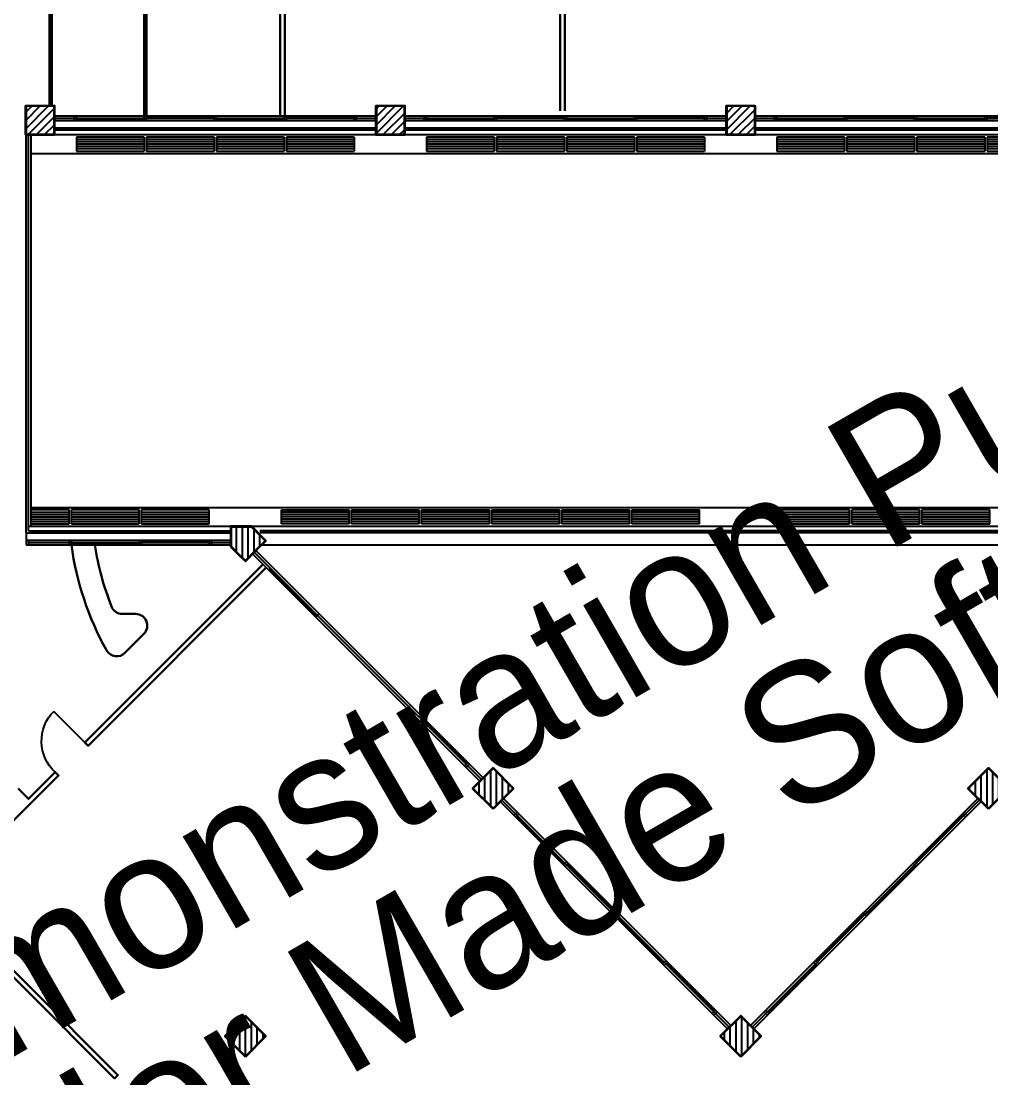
# Model space of a CAD drawing. Extents: x 21.2 to 81.9, y 10.7 to 70.
# Drawn here: x 36.12 to 56.88, y 31.74 to 54.36 of the extents above; entities that cross this region are included whole.
import ezdxf

# ---------------------------------------------------------------- set-up
doc = ezdxf.new("R2010")
doc.units = 0
doc.header["$MEASUREMENT"] = 0
doc.linetypes.add('Default', pattern=[0])
doc.linetypes.add('Solid', pattern=[0])
for name, color, linetype in [('1F', 15, 'Continuous'), ('1FIN', 15, 'Continuous'), ('2F', 7, 'Continuous'), ('2FIN', 7, 'Continuous'), ('Border', 5, 'Continuous'), ('CAI', 52, 'Continuous'), ('CAIX', 52, 'Continuous'), ('Doors', 142, 'Continuous'), ('Equipment', 92, 'Default'), ('ESTR', 92, 'Continuous'), ('FAC', 142, 'Continuous'), ('FACH', 142, 'Continuous'), ('Hatch', 15, 'Continuous'), ('Pillars', 30, 'Continuous'), ('Title Block', 7, 'Continuous')]:
    doc.layers.add(name, color=color, linetype=linetype)
doc.layers.add('Interior Walls', color=7, linetype='Continuous', lineweight=30)
doc.layers.add('Partitions', color=7, linetype='Continuous', lineweight=30)
doc.layers.add('Viewports', color=7, linetype='Solid', plot=False)

# ---------------------------------------------------------------- blocks, each defined once
blk = doc.blocks.new('P2')
at = {"layer": 'Hatch'}
h = blk.add_hatch(dxfattribs=at)
h.set_pattern_fill('ANSI31', color=256, style=0)
h.set_pattern_definition([(45, (-41.75321, -29.09718), (-0.08838835, 0.08838835), [])])
h.paths.add_polyline_path([(-0.3, 0.3), (-0.3, -0.3), (0.3, -0.3), (0.3, 0.3)])
at = {"layer": 'Pillars'}
blk.add_lwpolyline([(-0.3, -0.3), (0.3, -0.3), (0.3, 0.3), (-0.3, 0.3)], close=True, dxfattribs=at)
blk = doc.blocks.new('P5')
at = {"layer": 'Partitions'}
blk.add_lwpolyline([(-0.31, -0.31), (-0.31, 0.31), (0.31, 0.31), (0.31, -0.31)], close=True, dxfattribs=at)
at = {"layer": 'Interior Walls'}
blk.add_blockref('P2', (0, 0), dxfattribs=at)
blk = doc.blocks.new('J3')
at = {"color": 0}
for p, q in [((0, 0.4), (-6.88, 0.4)), ((0, 0.35), (-6.88, 0.35)), ((0, 0.3), (-6.88, 0.3)), ((-6.465, 0.3), (-6.465, 0.4)), ((-6.415, 0.3), (-6.415, 0.4)), ((-4.965, 0.3), (-4.965, 0.4)), ((-4.915, 0.3), (-4.915, 0.4)), ((-3.465, 0.3), (-3.465, 0.4)), ((-3.415, 0.3), (-3.415, 0.4)), ((-1.965, 0.3), (-1.965, 0.4)), ((-1.915, 0.3), (-1.915, 0.4)), ((-0.465, 0.3), (-0.465, 0.4)), ((-0.415, 0.3), (-0.415, 0.4))]:
    blk.add_line(p, q, dxfattribs=at)
at = {"color": 15}
for p, q in [((-4.965, 0.325), (-6.415, 0.325)), ((-3.465, 0.375), (-4.915, 0.375)), ((-1.965, 0.325), (-3.415, 0.325)), ((-0.465, 0.375), (-1.915, 0.375))]:
    blk.add_line(p, q, dxfattribs=at)
at = {"layer": '1F'}
for p, q in [((-6.415, -0.05), (-6.415, -0.35)), ((-4.965, -0.05), (-6.415, -0.05)), ((-4.965, -0.1), (-6.415, -0.1)), ((-4.965, -0.15), (-6.415, -0.15)), ((-4.965, -0.2), (-6.415, -0.2)), ((-4.965, -0.05), (-4.965, -0.35)), ((-3.465, -0.05), (-4.915, -0.05)), ((-4.915, -0.05), (-4.915, -0.35)), ((-3.465, -0.1), (-4.915, -0.1)), ((-3.465, -0.15), (-4.915, -0.15)), ((-3.465, -0.2), (-4.915, -0.2)), ((-3.465, -0.05), (-3.465, -0.35)), ((-1.965, -0.05), (-3.415, -0.05)), ((-3.415, -0.05), (-3.415, -0.35)), ((-1.965, -0.1), (-3.415, -0.1)), ((-1.965, -0.15), (-3.415, -0.15)), ((-1.965, -0.2), (-3.415, -0.2)), ((-1.965, -0.05), (-1.965, -0.35)), ((-0.465, -0.05), (-1.915, -0.05)), ((-1.915, -0.05), (-1.915, -0.35)), ((-0.465, -0.1), (-1.915, -0.1)), ((-0.465, -0.15), (-1.915, -0.15)), ((-0.465, -0.2), (-1.915, -0.2)), ((-0.465, -0.05), (-0.465, -0.35)), ((-4.965, -0.25), (-6.415, -0.25)), ((-4.965, -0.3), (-6.415, -0.3)), ((-6.415, -0.35), (-4.965, -0.35)), ((-3.465, -0.25), (-4.915, -0.25)), ((-3.465, -0.3), (-4.915, -0.3)), ((-4.915, -0.35), (-3.465, -0.35)), ((-1.965, -0.25), (-3.415, -0.25)), ((-1.965, -0.3), (-3.415, -0.3)), ((-3.415, -0.35), (-1.965, -0.35)), ((-0.465, -0.25), (-1.915, -0.25)), ((-0.465, -0.3), (-1.915, -0.3)), ((-1.915, -0.35), (-0.465, -0.35))]:
    blk.add_line(p, q, dxfattribs=at)
at = {"layer": '2F'}
for p, q in [((0, 0.14), (-6.88, 0.14)), ((0, 0.1), (-6.88, 0.1)), ((0, 0), (-6.88, 0))]:
    blk.add_line(p, q, dxfattribs=at)
blk = doc.blocks.new('Door 1')
blk.add_line((0, 0), (0, 0.941))
blk.add_arc((0, 0.041), 0.9, 357.3627, 90)
blk = doc.blocks.new('P4')
at = {"layer": 'Hatch'}
h = blk.add_hatch(dxfattribs=at)
h.set_pattern_fill('ANSI31', color=256, angle=45, style=0)
h.set_pattern_definition([(90, (-42.26722, -42.72792), (-0.125, 3e-17), [])])
h.paths.add_polyline_path([(0.424, 0), (0.124, 0.3), (-0.3, 0.3), (-0.3, 0), (-0.3, -0.124), (-0.124, -0.3), (0, -0.424), (0.212, -0.212)])
at = {"layer": 'Partitions'}
blk.add_lwpolyline([(-0.31, -0.128), (-0.31, 0), (-0.31, 0.31), (0.129, 0.31), (0.438, 0), (0.219, -0.219), (0, -0.438), (-0.131, -0.307)], close=True, dxfattribs=at)
at = {"layer": 'Pillars'}
blk.add_lwpolyline([(-0.3, -0.124), (-0.3, 0), (-0.3, 0.3), (0.124, 0.3), (0.424, 0), (0.212, -0.212), (0, -0.424), (-0.124, -0.3)], close=True, dxfattribs=at)

msp = doc.modelspace()

# ---------------------------------------------------------------- linework, layer by layer
at = {"layer": '1F'}
for p, q in [((36.326, 43.947), (71.701, 43.947)), ((37.145, 43.897), (36.326, 43.897)), ((37.145, 43.597), (37.145, 43.897)), ((38.645, 43.897), (37.195, 43.897)), ((37.195, 43.597), (37.195, 43.897)), ((38.645, 43.597), (38.645, 43.897)), ((40.145, 43.897), (38.695, 43.897)), ((38.695, 43.597), (38.695, 43.897)), ((40.145, 43.597), (40.145, 43.897)), ((41.695, 43.897), (43.145, 43.897)), ((41.695, 43.597), (41.695, 43.897)), ((43.145, 43.597), (43.145, 43.897)), ((43.195, 43.897), (44.645, 43.897)), ((43.195, 43.597), (43.195, 43.897)), ((44.645, 43.597), (44.645, 43.897)), ((44.695, 43.897), (46.145, 43.897)), ((44.695, 43.597), (44.695, 43.897)), ((46.145, 43.597), (46.145, 43.897)), ((46.195, 43.897), (47.645, 43.897)), ((46.195, 43.597), (46.195, 43.897)), ((47.645, 43.597), (47.645, 43.897)), ((47.695, 43.897), (49.145, 43.897)), ((47.695, 43.597), (47.695, 43.897)), ((49.145, 43.597), (49.145, 43.897)), ((49.195, 43.897), (50.645, 43.897)), ((49.195, 43.597), (49.195, 43.897)), ((50.645, 43.597), (50.645, 43.897)), ((53.858, 43.897), (52.408, 43.897)), ((52.408, 43.597), (52.408, 43.897)), ((53.858, 43.597), (53.858, 43.897)), ((55.358, 43.897), (53.908, 43.897)), ((53.908, 43.597), (53.908, 43.897)), ((55.358, 43.597), (55.358, 43.897)), ((56.858, 43.897), (55.408, 43.897)), ((55.408, 43.597), (55.408, 43.897)), ((56.858, 43.597), (56.858, 43.897)), ((36.326, 43.847), (37.145, 43.847)), ((36.326, 43.797), (37.145, 43.797)), ((36.326, 43.747), (37.145, 43.747)), ((36.326, 43.697), (37.145, 43.697)), ((37.195, 43.847), (38.645, 43.847)), ((37.195, 43.797), (38.645, 43.797)), ((37.195, 43.747), (38.645, 43.747)), ((37.195, 43.697), (38.645, 43.697)), ((38.695, 43.847), (40.145, 43.847)), ((38.695, 43.797), (40.145, 43.797)), ((38.695, 43.747), (40.145, 43.747)), ((38.695, 43.697), (40.145, 43.697)), ((43.145, 43.847), (41.695, 43.847)), ((43.145, 43.797), (41.695, 43.797)), ((43.145, 43.747), (41.695, 43.747)), ((43.145, 43.697), (41.695, 43.697)), ((44.645, 43.847), (43.195, 43.847)), ((44.645, 43.797), (43.195, 43.797)), ((44.645, 43.747), (43.195, 43.747)), ((44.645, 43.697), (43.195, 43.697)), ((46.145, 43.847), (44.695, 43.847)), ((46.145, 43.797), (44.695, 43.797)), ((46.145, 43.747), (44.695, 43.747)), ((46.145, 43.697), (44.695, 43.697)), ((47.645, 43.847), (46.195, 43.847)), ((47.645, 43.797), (46.195, 43.797)), ((47.645, 43.747), (46.195, 43.747)), ((47.645, 43.697), (46.195, 43.697)), ((49.145, 43.847), (47.695, 43.847)), ((49.145, 43.797), (47.695, 43.797)), ((49.145, 43.747), (47.695, 43.747)), ((49.145, 43.697), (47.695, 43.697)), ((50.645, 43.847), (49.195, 43.847)), ((50.645, 43.797), (49.195, 43.797)), ((50.645, 43.747), (49.195, 43.747)), ((50.645, 43.697), (49.195, 43.697)), ((52.408, 43.847), (53.858, 43.847)), ((52.408, 43.797), (53.858, 43.797)), ((52.408, 43.747), (53.858, 43.747)), ((52.408, 43.697), (53.858, 43.697)), ((53.908, 43.847), (55.358, 43.847)), ((53.908, 43.797), (55.358, 43.797)), ((53.908, 43.747), (55.358, 43.747)), ((53.908, 43.697), (55.358, 43.697)), ((55.408, 43.847), (56.858, 43.847)), ((55.408, 43.797), (56.858, 43.797)), ((55.408, 43.747), (56.858, 43.747)), ((55.408, 43.697), (56.858, 43.697)), ((36.326, 43.647), (37.145, 43.647)), ((36.326, 43.597), (37.145, 43.597)), ((37.195, 43.647), (38.645, 43.647)), ((37.195, 43.597), (38.645, 43.597)), ((38.695, 43.647), (40.145, 43.647)), ((38.695, 43.597), (40.145, 43.597)), ((41.048, 43.547), (62.005, 43.547)), ((43.145, 43.647), (41.695, 43.647)), ((43.145, 43.597), (41.695, 43.597)), ((44.645, 43.647), (43.195, 43.647)), ((44.645, 43.597), (43.195, 43.597)), ((46.145, 43.647), (44.695, 43.647)), ((46.145, 43.597), (44.695, 43.597)), ((47.645, 43.647), (46.195, 43.647)), ((47.645, 43.597), (46.195, 43.597)), ((49.145, 43.647), (47.695, 43.647)), ((49.145, 43.597), (47.695, 43.597)), ((50.645, 43.647), (49.195, 43.647)), ((50.645, 43.597), (49.195, 43.597)), ((52.408, 43.647), (53.858, 43.647)), ((52.408, 43.597), (53.858, 43.597)), ((53.908, 43.647), (55.358, 43.647)), ((53.908, 43.597), (55.358, 43.597)), ((55.408, 43.647), (56.858, 43.647)), ((55.408, 43.597), (56.858, 43.597)), ((41.268, 43.147), (61.785, 43.147))]:
    msp.add_line(p, q, dxfattribs=at)
at = {"layer": '2F'}
for p, q in [((36.326, 51.527), (71.701, 51.527)), ((36.276, 43.547), (40.61, 43.547)), ((36.276, 43.447), (40.61, 43.447)), ((61.904, 43.446), (41.23, 43.447)), ((36.226, 43.407), (40.61, 43.407)), ((61.864, 43.406), (41.23, 43.407))]:
    msp.add_line(p, q, dxfattribs=at)
at = {"layer": '2FIN'}
for p, q in [((36.226, 43.407), (36.226, 51.927)), ((36.276, 43.447), (36.276, 51.927)), ((36.326, 51.927), (36.326, 43.547)), ((36.226, 43.407), (36.226, 43.247))]:
    msp.add_line(p, q, dxfattribs=at)
at = {"layer": 'CAI'}
for p, q in [((36.226, 43.247), (40.61, 43.247)), ((36.226, 43.247), (36.226, 43.147)), ((36.276, 43.247), (36.276, 43.147)), ((37.145, 43.247), (37.145, 43.147)), ((37.195, 43.247), (37.195, 43.147)), ((38.645, 43.247), (38.645, 43.147)), ((38.695, 43.247), (38.695, 43.147)), ((40.145, 43.247), (40.145, 43.147)), ((40.195, 43.247), (40.195, 43.147)), ((36.226, 43.147), (40.61, 43.147)), ((36.276, 43.197), (40.61, 43.197)), ((41.111, 42.99), (45.976, 38.125)), ((41.146, 43.025), (46.011, 38.16)), ((41.075, 42.954), (45.94, 38.09)), ((42.5, 41.671), (42.43, 41.6)), ((45.682, 38.489), (45.612, 38.418)), ((45.718, 38.454), (45.647, 38.383)), ((46.379, 37.651), (51.244, 32.786)), ((46.414, 37.686), (51.279, 32.822)), ((46.449, 37.722), (51.314, 32.857)), ((51.739, 32.857), (56.603, 37.722)), ((51.774, 32.821), (56.639, 37.687)), ((51.809, 32.786), (56.674, 37.651)), ((46.743, 37.428), (46.672, 37.358)), ((46.778, 37.393), (46.708, 37.322)), ((56.274, 37.393), (56.345, 37.322)), ((56.31, 37.428), (56.381, 37.358)), ((47.804, 36.368), (47.733, 36.297)), ((47.839, 36.332), (47.768, 36.262)), ((55.214, 36.332), (55.285, 36.262)), ((55.249, 36.368), (55.32, 36.297)), ((48.864, 35.307), (48.794, 35.236)), ((54.189, 35.307), (54.259, 35.236)), ((48.9, 35.272), (48.829, 35.201)), ((54.153, 35.272), (54.224, 35.201)), ((49.925, 34.246), (49.854, 34.176)), ((49.96, 34.211), (49.89, 34.14)), ((53.093, 34.211), (53.163, 34.14)), ((53.128, 34.246), (53.199, 34.176)), ((50.986, 33.186), (50.915, 33.115)), ((51.021, 33.15), (50.95, 33.08)), ((52.032, 33.15), (52.103, 33.08)), ((52.067, 33.186), (52.138, 33.115))]:
    msp.add_line(p, q, dxfattribs=at)
at = {"layer": 'CAI', "color": 15}
for p, q in [((38.695, 43.222), (40.145, 43.222)), ((37.195, 43.172), (38.645, 43.172)), ((41.422, 42.643), (42.447, 41.618)), ((44.639, 39.497), (45.665, 38.471)), ((46.725, 37.34), (47.751, 36.315)), ((55.267, 36.35), (56.292, 37.375)), ((47.821, 36.315), (48.847, 35.289)), ((54.242, 35.254), (55.267, 36.279)), ((48.847, 35.219), (49.872, 34.193)), ((53.146, 34.229), (54.171, 35.254)), ((49.943, 34.193), (50.968, 33.168)), ((52.12, 33.133), (53.146, 34.158))]:
    msp.add_line(p, q, dxfattribs=at)
at = {"layer": 'Interior Walls'}
for p, q in [((41.766, 52.349), (41.766, 59.709)), ((33.84, 35.132), (36.348, 37.64)), ((45.976, 37.757), (46.046, 37.686))]:
    msp.add_line(p, q, dxfattribs=at)
for points in [[(47.659, 52.436), (47.659, 59.709), (47.542, 59.709), (47.542, 59.809), (47.659, 59.809), (47.659, 65.979), (47.83, 65.979), (47.83, 65.879), (47.759, 65.879), (47.759, 52.436)], [(43.716, 59.809), (41.666, 59.809), (41.666, 52.349)], [(38.752, 52.327), (38.752, 56.485), (38.679, 56.485), (38.679, 56.535), (38.802, 56.535), (38.802, 52.327)], [(36.726, 52.547), (36.726, 55.38), (36.776, 55.38), (36.776, 52.547)], [(41.298, 42.732), (37.485, 38.918), (37.556, 38.848), (41.369, 42.661)], [(36.055, 37.934), (36.278, 37.711), (36.849, 38.283), (36.92, 38.212), (36.348, 37.64)], [(34.277, 35.569), (38.12, 31.725), (38.19, 31.796), (34.347, 35.639)]]:
    msp.add_lwpolyline(points, dxfattribs=at)
msp.add_lwpolyline([(37.7, 43.147, 0.058023), (38.055, 41.827, 0.307168), (38.287, 41.669), (38.571, 41.669, -0.668179), (38.748, 41.242), (38.342, 40.836, -0.497876), (37.947, 40.891, -0.093534), (37.195, 43.147)], format="xyb", dxfattribs=at)

# ---------------------------------------------------------------- block references
at = {"layer": 'CAIX'}
for p in [(43.716, 51.927), (51.216, 51.927), (58.716, 51.927)]:
    msp.add_blockref('J3', p, dxfattribs=at)
at = {"layer": 'Doors', "xscale": -1, "rotation": 45.00000000000065}
msp.add_blockref('Door 1', (37.485, 38.918), dxfattribs=at)
at = {"layer": 'Interior Walls', "rotation": 45.00000000000007}
msp.add_blockref('P5', (56.83, 37.934), dxfattribs=at)
at = {"layer": 'Partitions'}
for name, p in [('P5', (36.526, 52.237)), ('P5', (44.026, 52.237)), ('P5', (51.526, 52.237)), ('P4', (40.92, 43.237))]:
    msp.add_blockref(name, p, dxfattribs=at)
at = {"layer": 'Partitions', "rotation": 45.00000000000007}
for p in [(46.223, 37.934), (40.92, 32.63), (51.526, 32.63)]:
    msp.add_blockref('P5', p, dxfattribs=at)

# ---------------------------------------------------------------- texts
at = {"color": 16, "insert": (51.546, 40.299), "char_height": 2.96171, "attachment_point": 5, "rotation": 29.9995, "line_spacing_factor": 0.8}
msp.add_mtext('For Demonstration Purposes Only\\PTailor Made Software, Ltd', dxfattribs=at)
at = {"layer": '1F', "color": 16, "insert": (51.546, 40.299), "char_height": 2.96171, "attachment_point": 5, "rotation": 29.9995, "line_spacing_factor": 0.8}
msp.add_mtext('For Demonstration Purposes Only\\PTailor Made Software, Ltd', dxfattribs=at)
at = {"layer": '1FIN', "color": 16, "insert": (51.546, 40.299), "char_height": 2.96171, "attachment_point": 5, "rotation": 29.9995, "line_spacing_factor": 0.8}
msp.add_mtext('For Demonstration Purposes Only\\PTailor Made Software, Ltd', dxfattribs=at)
at = {"layer": '2F', "color": 16, "insert": (51.546, 40.299), "char_height": 2.96171, "attachment_point": 5, "rotation": 29.9995, "line_spacing_factor": 0.8}
msp.add_mtext('For Demonstration Purposes Only\\PTailor Made Software, Ltd', dxfattribs=at)
at = {"layer": '2FIN', "color": 16, "insert": (51.546, 40.299), "char_height": 2.96171, "attachment_point": 5, "rotation": 29.9995, "line_spacing_factor": 0.8}
msp.add_mtext('For Demonstration Purposes Only\\PTailor Made Software, Ltd', dxfattribs=at)
at = {"layer": 'Border', "color": 16, "insert": (51.546, 40.299), "char_height": 2.96171, "attachment_point": 5, "rotation": 29.9995, "line_spacing_factor": 0.8}
msp.add_mtext('For Demonstration Purposes Only\\PTailor Made Software, Ltd', dxfattribs=at)
at = {"layer": 'CAI', "color": 16, "insert": (51.546, 40.299), "char_height": 2.96171, "attachment_point": 5, "rotation": 29.9995, "line_spacing_factor": 0.8}
msp.add_mtext('For Demonstration Purposes Only\\PTailor Made Software, Ltd', dxfattribs=at)
at = {"layer": 'CAIX', "color": 16, "insert": (51.546, 40.299), "char_height": 2.96171, "attachment_point": 5, "rotation": 29.9995, "line_spacing_factor": 0.8}
msp.add_mtext('For Demonstration Purposes Only\\PTailor Made Software, Ltd', dxfattribs=at)
at = {"layer": 'Doors', "color": 16, "insert": (51.546, 40.299), "char_height": 2.96171, "attachment_point": 5, "rotation": 29.9995, "line_spacing_factor": 0.8}
msp.add_mtext('For Demonstration Purposes Only\\PTailor Made Software, Ltd', dxfattribs=at)
at = {"layer": 'Equipment', "color": 16, "insert": (51.546, 40.299), "char_height": 2.96171, "attachment_point": 5, "rotation": 29.9995, "line_spacing_factor": 0.8}
msp.add_mtext('For Demonstration Purposes Only\\PTailor Made Software, Ltd', dxfattribs=at)
at = {"layer": 'ESTR', "color": 16, "insert": (51.546, 40.299), "char_height": 2.96171, "attachment_point": 5, "rotation": 29.9995, "line_spacing_factor": 0.8}
msp.add_mtext('For Demonstration Purposes Only\\PTailor Made Software, Ltd', dxfattribs=at)
at = {"layer": 'FAC', "color": 16, "insert": (51.546, 40.299), "char_height": 2.96171, "attachment_point": 5, "rotation": 29.9995, "line_spacing_factor": 0.8}
msp.add_mtext('For Demonstration Purposes Only\\PTailor Made Software, Ltd', dxfattribs=at)
at = {"layer": 'FACH', "color": 16, "insert": (51.546, 40.299), "char_height": 2.96171, "attachment_point": 5, "rotation": 29.9995, "line_spacing_factor": 0.8}
msp.add_mtext('For Demonstration Purposes Only\\PTailor Made Software, Ltd', dxfattribs=at)
at = {"layer": 'Hatch', "color": 16, "insert": (51.546, 40.299), "char_height": 2.96171, "attachment_point": 5, "rotation": 29.9995, "line_spacing_factor": 0.8}
msp.add_mtext('For Demonstration Purposes Only\\PTailor Made Software, Ltd', dxfattribs=at)
at = {"layer": 'Interior Walls', "color": 16, "insert": (51.546, 40.299), "char_height": 2.96171, "attachment_point": 5, "rotation": 29.9995, "line_spacing_factor": 0.8}
msp.add_mtext('For Demonstration Purposes Only\\PTailor Made Software, Ltd', dxfattribs=at)
at = {"layer": 'Partitions', "color": 16, "insert": (51.546, 40.299), "char_height": 2.96171, "attachment_point": 5, "rotation": 29.9995, "line_spacing_factor": 0.8}
msp.add_mtext('For Demonstration Purposes Only\\PTailor Made Software, Ltd', dxfattribs=at)
at = {"layer": 'Pillars', "color": 16, "insert": (51.546, 40.299), "char_height": 2.96171, "attachment_point": 5, "rotation": 29.9995, "line_spacing_factor": 0.8}
msp.add_mtext('For Demonstration Purposes Only\\PTailor Made Software, Ltd', dxfattribs=at)
at = {"layer": 'Title Block', "color": 16, "insert": (51.546, 40.299), "char_height": 2.96171, "attachment_point": 5, "rotation": 29.9995, "line_spacing_factor": 0.8}
msp.add_mtext('For Demonstration Purposes Only\\PTailor Made Software, Ltd', dxfattribs=at)
at = {"layer": 'Viewports', "color": 16, "insert": (51.546, 40.299), "char_height": 2.96171, "attachment_point": 5, "rotation": 29.9995, "line_spacing_factor": 0.8}
msp.add_mtext('For Demonstration Purposes Only\\PTailor Made Software, Ltd', dxfattribs=at)

doc.saveas('drawing.dxf')
